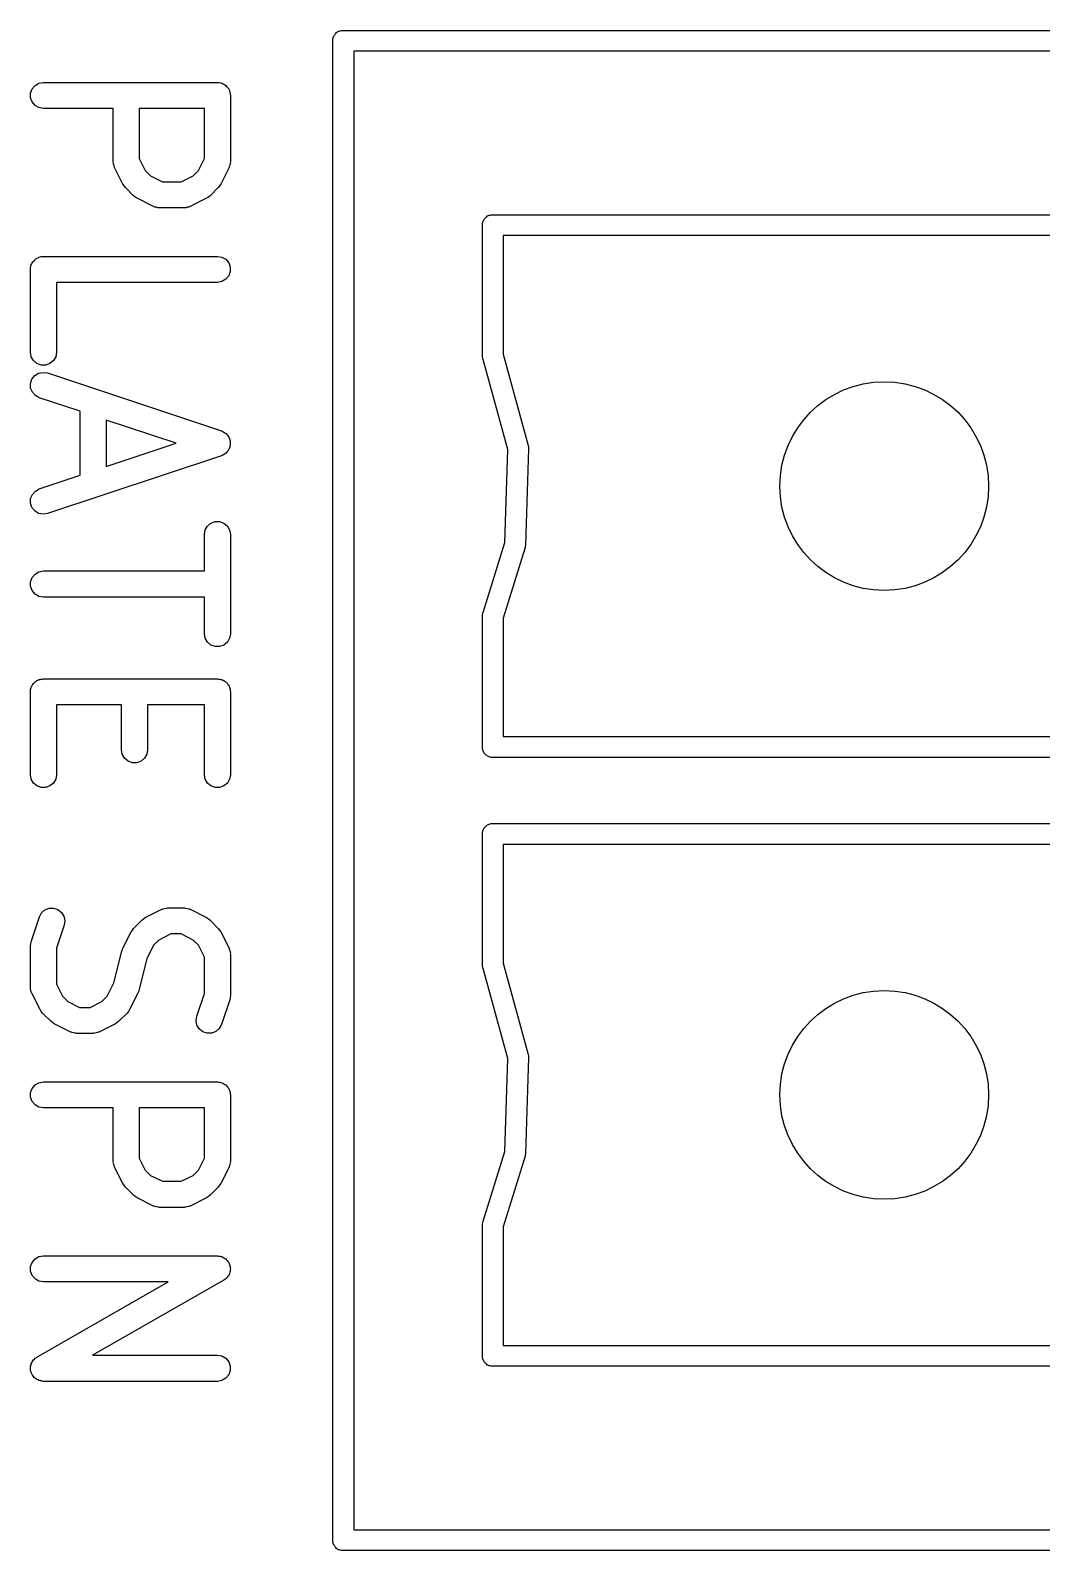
# Model space of a CAD drawing. Extents: x 84 to 159, y -171 to -32.
# Drawn here: x 86.66 to 92.47, y -171.09 to -162.35 of the extents above; entities that cross this region are included whole.
import ezdxf

# ---------------------------------------------------------------- set-up
doc = ezdxf.new("R2010")
doc.units = 0
doc.header["$MEASUREMENT"] = 0
doc.layers.add('BLACK', color=7, linetype='CONTINUOUS')

msp = doc.modelspace()

# ---------------------------------------------------------------- linework, layer by layer
at = {"layer": 'BLACK', "linetype": 'CONTINUOUS'}
for p, q in [((88.3997, -162.392), (88.4024, -162.388)), ((88.4024, -162.388), (88.4042, -162.383)), ((88.4042, -162.383), (88.4077, -162.378)), ((88.4077, -162.378), (88.4103, -162.374)), ((88.4103, -162.374), (88.4144, -162.37)), ((88.4144, -162.37), (88.4178, -162.366)), ((88.4178, -162.366), (88.4225, -162.364)), ((88.4225, -162.364), (88.4265, -162.36)), ((88.4265, -162.36), (88.4315, -162.358)), ((88.4315, -162.358), (88.4362, -162.356)), ((88.4362, -162.356), (88.4414, -162.355)), ((88.4414, -162.355), (88.4464, -162.353)), ((88.4464, -162.353), (88.4517, -162.353)), ((88.4517, -162.353), (88.4518, -162.353)), ((88.4518, -162.353), (95.9322, -162.353)), ((88.397, -162.402), (88.3988, -162.397)), ((88.397, -162.408), (88.397, -162.402)), ((88.397, -171.022), (88.397, -162.408)), ((88.397, -162.408), (88.397, -162.408)), ((88.3988, -162.397), (88.3997, -162.392)), ((88.517, -162.473), (88.517, -170.973)), ((95.867, -162.473), (88.517, -162.473)), ((86.6593, -162.714), (86.6682, -162.689)), ((86.6593, -162.74), (86.6593, -162.714)), ((86.6682, -162.689), (86.6849, -162.669)), ((86.6849, -162.669), (86.7075, -162.656)), ((86.7075, -162.656), (86.7331, -162.652)), ((86.7331, -162.652), (87.7331, -162.652)), ((87.7331, -162.652), (87.7396, -162.653)), ((87.7396, -162.653), (87.7461, -162.653)), ((87.7461, -162.653), (87.7523, -162.655)), ((87.7523, -162.655), (87.7588, -162.656)), ((87.7588, -162.656), (87.7645, -162.66)), ((87.7645, -162.66), (87.7706, -162.662)), ((87.7706, -162.662), (87.7756, -162.666)), ((87.7756, -162.666), (87.7813, -162.669)), ((87.7813, -162.669), (87.7855, -162.675)), ((87.7855, -162.675), (87.7906, -162.679)), ((87.7906, -162.679), (87.7939, -162.684)), ((87.7939, -162.684), (87.7981, -162.689)), ((87.7981, -162.689), (87.8003, -162.696)), ((87.8003, -162.696), (87.8036, -162.701)), ((87.8036, -162.701), (87.8047, -162.708)), ((87.8047, -162.708), (87.807, -162.714)), ((87.807, -162.714), (87.807, -162.72)), ((87.807, -162.72), (87.8081, -162.727)), ((87.8081, -162.727), (87.8081, -163.108)), ((86.6682, -162.764), (86.6593, -162.74)), ((86.6849, -162.784), (86.6682, -162.764)), ((86.7075, -162.797), (86.6849, -162.784)), ((86.7331, -162.802), (86.7075, -162.797)), ((87.1343, -162.802), (86.7331, -162.802)), ((87.1343, -163.108), (87.1343, -162.802)), ((87.2843, -162.802), (87.2843, -163.09)), ((87.6581, -162.802), (87.2843, -162.802)), ((87.6581, -163.09), (87.6581, -162.802)), ((87.1351, -163.112), (87.1343, -163.108)), ((87.1348, -163.116), (87.1351, -163.112)), ((87.1373, -163.125), (87.1348, -163.116)), ((87.1388, -163.134), (87.1373, -163.125)), ((87.141, -163.137), (87.1388, -163.134)), ((87.1422, -163.141), (87.141, -163.137)), ((87.1898, -163.237), (87.1422, -163.141)), ((87.2843, -163.09), (87.3186, -163.159)), ((87.3186, -163.159), (87.349, -163.189)), ((87.5935, -163.189), (87.6239, -163.159)), ((87.6239, -163.159), (87.6581, -163.09)), ((87.8002, -163.141), (87.7526, -163.237)), ((87.8014, -163.137), (87.8002, -163.141)), ((87.8036, -163.134), (87.8014, -163.137)), ((87.8051, -163.125), (87.8036, -163.134)), ((87.8076, -163.116), (87.8051, -163.125)), ((87.8081, -163.108), (87.8074, -163.112)), ((87.8074, -163.112), (87.8076, -163.116)), ((87.197, -163.246), (87.1898, -163.237)), ((87.2039, -163.256), (87.197, -163.246)), ((87.2515, -163.304), (87.2039, -163.256)), ((87.349, -163.189), (87.4175, -163.223)), ((87.4175, -163.223), (87.5249, -163.223)), ((87.5249, -163.223), (87.5935, -163.189)), ((87.7385, -163.256), (87.6909, -163.304)), ((87.7454, -163.246), (87.7385, -163.256)), ((87.7526, -163.237), (87.7454, -163.246)), ((87.2613, -163.311), (87.2515, -163.304)), ((87.271, -163.318), (87.2613, -163.311)), ((87.3662, -163.365), (87.271, -163.318)), ((87.6714, -163.318), (87.5762, -163.365)), ((87.6811, -163.311), (87.6714, -163.318)), ((87.6909, -163.304), (87.6811, -163.311)), ((87.3704, -163.367), (87.3662, -163.365)), ((87.3741, -163.369), (87.3704, -163.367)), ((87.3828, -163.37), (87.3741, -163.369)), ((87.3912, -163.373), (87.3828, -163.37)), ((87.3955, -163.373), (87.3912, -163.373)), ((87.3998, -163.373), (87.3955, -163.373)), ((87.5426, -163.373), (87.3998, -163.373)), ((87.5469, -163.373), (87.5426, -163.373)), ((87.5512, -163.373), (87.5469, -163.373)), ((87.5596, -163.37), (87.5512, -163.373)), ((87.5683, -163.369), (87.5596, -163.37)), ((87.572, -163.367), (87.5683, -163.369)), ((87.5762, -163.365), (87.572, -163.367)), ((89.2677, -163.438), (89.2703, -163.434)), ((89.2703, -163.434), (89.2744, -163.43)), ((89.2744, -163.43), (89.2778, -163.426)), ((89.2778, -163.426), (89.2825, -163.424)), ((89.2825, -163.424), (89.2865, -163.42)), ((89.2865, -163.42), (89.2915, -163.418)), ((89.2915, -163.418), (89.2962, -163.416)), ((89.2962, -163.416), (89.3014, -163.415)), ((89.3014, -163.415), (89.3064, -163.413)), ((89.3064, -163.413), (89.3117, -163.413)), ((89.3117, -163.413), (89.3118, -163.413)), ((89.3118, -163.413), (93.6222, -163.413)), ((89.257, -163.462), (89.2588, -163.457)), ((89.257, -163.468), (89.257, -163.462)), ((89.257, -164.228), (89.257, -163.468)), ((89.2588, -163.457), (89.2597, -163.452)), ((89.2597, -163.452), (89.2624, -163.448)), ((89.2624, -163.448), (89.2642, -163.443)), ((89.2642, -163.443), (89.2677, -163.438)), ((89.377, -163.533), (89.377, -164.215)), ((93.557, -163.533), (89.377, -163.533)), ((86.6626, -163.701), (86.6659, -163.696)), ((86.6659, -163.696), (86.6682, -163.689)), ((86.6682, -163.689), (86.6724, -163.684)), ((86.6724, -163.684), (86.6757, -163.679)), ((86.6757, -163.679), (86.6807, -163.675)), ((86.6807, -163.675), (86.6849, -163.669)), ((86.6849, -163.669), (86.6906, -163.666)), ((86.6906, -163.666), (86.6956, -163.662)), ((86.6956, -163.662), (86.7018, -163.66)), ((86.7018, -163.66), (86.7075, -163.656)), ((86.7075, -163.656), (86.7139, -163.655)), ((86.7139, -163.655), (86.7201, -163.653)), ((86.7201, -163.653), (86.7267, -163.653)), ((86.7267, -163.653), (86.7331, -163.652)), ((86.7331, -163.652), (87.7331, -163.652)), ((87.7331, -163.652), (87.7588, -163.656)), ((87.7588, -163.656), (87.7813, -163.669)), ((87.7813, -163.669), (87.7981, -163.689)), ((87.7981, -163.689), (87.807, -163.714)), ((86.6581, -163.727), (86.6593, -163.72)), ((86.6581, -164.203), (86.6581, -163.727)), ((86.6593, -163.714), (86.6615, -163.708)), ((86.6593, -163.72), (86.6593, -163.714)), ((86.6615, -163.708), (86.6626, -163.701)), ((87.7813, -163.784), (87.7588, -163.797)), ((87.7981, -163.764), (87.7813, -163.784)), ((87.807, -163.74), (87.7981, -163.764)), ((87.807, -163.714), (87.807, -163.74)), ((87.7331, -163.802), (86.8081, -163.802)), ((86.8081, -163.802), (86.8081, -164.203)), ((87.7588, -163.797), (87.7331, -163.802)), ((86.6626, -164.229), (86.6581, -164.203)), ((86.8081, -164.203), (86.8036, -164.229)), ((89.377, -164.215), (89.5203, -164.74)), ((86.6757, -164.251), (86.6626, -164.229)), ((86.6956, -164.268), (86.6757, -164.251)), ((86.7201, -164.277), (86.6956, -164.268)), ((86.7461, -164.277), (86.7201, -164.277)), ((86.7706, -164.268), (86.7461, -164.277)), ((86.7906, -164.251), (86.7706, -164.268)), ((86.8036, -164.229), (86.7906, -164.251)), ((89.2597, -164.244), (89.257, -164.228)), ((89.2612, -164.246), (89.2597, -164.244)), ((89.4021, -164.763), (89.2612, -164.246)), ((86.6589, -164.383), (86.6672, -164.358)), ((86.6596, -164.409), (86.6589, -164.383)), ((86.6672, -164.358), (86.6834, -164.337)), ((86.6834, -164.337), (86.7056, -164.324)), ((86.7056, -164.324), (86.7311, -164.319)), ((86.7311, -164.319), (86.7568, -164.322)), ((86.7568, -164.322), (87.7568, -164.656)), ((86.6692, -164.433), (86.6596, -164.409)), ((86.6865, -164.452), (86.6692, -164.433)), ((86.7094, -164.465), (86.6865, -164.452)), ((86.9438, -164.543), (86.7094, -164.465)), ((86.9438, -164.911), (86.9438, -164.543)), ((87.4959, -164.727), (87.0938, -164.593)), ((87.0938, -164.593), (87.0938, -164.861)), ((87.7568, -164.656), (87.7587, -164.657)), ((87.7587, -164.657), (87.7607, -164.657)), ((87.7607, -164.657), (87.7701, -164.663)), ((87.0938, -164.861), (87.4959, -164.727)), ((87.7701, -164.663), (87.7797, -164.668)), ((87.7797, -164.668), (87.7811, -164.67)), ((87.7811, -164.67), (87.7829, -164.671)), ((87.7829, -164.671), (87.7897, -164.679)), ((87.7897, -164.679), (87.797, -164.688)), ((87.797, -164.688), (87.7978, -164.69)), ((87.7978, -164.69), (87.7991, -164.691)), ((87.7991, -164.691), (87.8026, -164.702)), ((87.8026, -164.702), (87.8066, -164.712)), ((87.8066, -164.742), (87.8026, -164.752)), ((87.8066, -164.712), (87.8067, -164.714)), ((87.8067, -164.74), (87.8066, -164.742)), ((87.8067, -164.714), (87.8073, -164.716)), ((87.8073, -164.738), (87.8067, -164.74)), ((87.8073, -164.716), (87.807, -164.727)), ((87.807, -164.727), (87.8073, -164.738)), ((89.5203, -164.74), (89.522, -164.749)), ((87.7568, -164.798), (86.7568, -165.131)), ((87.7587, -164.797), (87.7568, -164.798)), ((87.7607, -164.797), (87.7587, -164.797)), ((87.7701, -164.791), (87.7607, -164.797)), ((87.7797, -164.786), (87.7701, -164.791)), ((87.7811, -164.784), (87.7797, -164.786)), ((87.7829, -164.783), (87.7811, -164.784)), ((87.7897, -164.774), (87.7829, -164.783)), ((87.797, -164.766), (87.7897, -164.774)), ((87.7978, -164.764), (87.797, -164.766)), ((87.7991, -164.763), (87.7978, -164.764)), ((87.8026, -164.752), (87.7991, -164.763)), ((89.3849, -165.298), (89.4021, -164.763)), ((89.5223, -164.758), (89.5046, -165.31)), ((89.522, -164.749), (89.5219, -164.754)), ((89.5219, -164.754), (89.5223, -164.758)), ((86.7094, -164.989), (86.9438, -164.911)), ((86.6692, -165.021), (86.6865, -165.002)), ((86.6865, -165.002), (86.7094, -164.989)), ((86.6589, -165.071), (86.6596, -165.045)), ((86.6672, -165.096), (86.6589, -165.071)), ((86.6596, -165.045), (86.6692, -165.021)), ((86.6834, -165.116), (86.6672, -165.096)), ((86.7056, -165.13), (86.6834, -165.116)), ((86.7311, -165.135), (86.7056, -165.13)), ((86.7568, -165.131), (86.7311, -165.135)), ((87.6956, -165.186), (87.7201, -165.177)), ((87.7201, -165.177), (87.7461, -165.177)), ((87.7461, -165.177), (87.7706, -165.186)), ((87.6581, -165.251), (87.6626, -165.225)), ((87.6581, -165.461), (87.6581, -165.251)), ((87.6626, -165.225), (87.6757, -165.203)), ((87.6757, -165.203), (87.6956, -165.186)), ((87.7706, -165.186), (87.7906, -165.203)), ((87.7906, -165.203), (87.8036, -165.225)), ((87.8036, -165.225), (87.8081, -165.251)), ((87.8081, -165.251), (87.8081, -165.822)), ((89.2617, -165.699), (89.3849, -165.298)), ((89.5019, -165.326), (89.377, -165.732)), ((89.5024, -165.323), (89.5019, -165.326)), ((89.5035, -165.32), (89.5024, -165.323)), ((89.5046, -165.31), (89.5035, -165.32)), ((86.6593, -165.523), (86.6682, -165.499)), ((86.6593, -165.549), (86.6593, -165.523)), ((86.6682, -165.499), (86.6849, -165.479)), ((86.6849, -165.479), (86.7075, -165.466)), ((86.7075, -165.466), (86.7331, -165.461)), ((86.7331, -165.461), (87.6581, -165.461)), ((86.6682, -165.574), (86.6593, -165.549)), ((86.6849, -165.594), (86.6682, -165.574)), ((86.7075, -165.607), (86.6849, -165.594)), ((86.7331, -165.611), (86.7075, -165.607)), ((87.6581, -165.611), (86.7331, -165.611)), ((87.6581, -165.822), (87.6581, -165.611)), ((89.257, -165.718), (89.2597, -165.702)), ((89.2597, -165.702), (89.2617, -165.699)), ((89.257, -166.478), (89.257, -165.718)), ((89.377, -165.732), (89.377, -166.413)), ((87.6626, -165.848), (87.6581, -165.822)), ((87.6757, -165.87), (87.6626, -165.848)), ((87.6956, -165.887), (87.6757, -165.87)), ((87.7906, -165.87), (87.7706, -165.887)), ((87.8036, -165.848), (87.7906, -165.87)), ((87.8081, -165.822), (87.8036, -165.848)), ((87.7201, -165.896), (87.6956, -165.887)), ((87.7461, -165.896), (87.7201, -165.896)), ((87.7706, -165.887), (87.7461, -165.896)), ((86.6593, -166.142), (86.6615, -166.136)), ((86.6593, -166.149), (86.6593, -166.142)), ((86.6615, -166.136), (86.6626, -166.13)), ((86.6626, -166.13), (86.6659, -166.124)), ((86.6659, -166.124), (86.6682, -166.118)), ((86.6682, -166.118), (86.6724, -166.113)), ((86.6724, -166.113), (86.6757, -166.107)), ((86.6757, -166.107), (86.6807, -166.103)), ((86.6807, -166.103), (86.6849, -166.098)), ((86.6849, -166.098), (86.6906, -166.095)), ((86.6906, -166.095), (86.6956, -166.091)), ((86.6956, -166.091), (86.7018, -166.088)), ((86.7018, -166.088), (86.7075, -166.085)), ((86.7075, -166.085), (86.7139, -166.084)), ((86.7139, -166.084), (86.7201, -166.082)), ((86.7201, -166.082), (86.7267, -166.082)), ((86.7267, -166.082), (86.7331, -166.081)), ((86.7331, -166.081), (87.7331, -166.081)), ((87.7331, -166.081), (87.7396, -166.082)), ((87.7396, -166.082), (87.7461, -166.082)), ((87.7461, -166.082), (87.7523, -166.084)), ((87.7523, -166.084), (87.7588, -166.085)), ((87.7588, -166.085), (87.7645, -166.088)), ((87.7645, -166.088), (87.7706, -166.091)), ((87.7706, -166.091), (87.7756, -166.095)), ((87.7756, -166.095), (87.7813, -166.098)), ((87.7813, -166.098), (87.7855, -166.103)), ((87.7855, -166.103), (87.7906, -166.107)), ((87.7906, -166.107), (87.7939, -166.113)), ((87.7939, -166.113), (87.7981, -166.118)), ((87.7981, -166.118), (87.8003, -166.124)), ((87.8003, -166.124), (87.8036, -166.13)), ((87.8036, -166.13), (87.8047, -166.136)), ((87.8047, -166.136), (87.807, -166.142)), ((87.807, -166.142), (87.807, -166.149)), ((86.6581, -166.155), (86.6593, -166.149)), ((86.6581, -166.632), (86.6581, -166.155)), ((87.1819, -166.231), (86.8081, -166.231)), ((86.8081, -166.231), (86.8081, -166.632)), ((87.1819, -166.489), (87.1819, -166.231)), ((87.6581, -166.231), (87.3319, -166.231)), ((87.3319, -166.231), (87.3319, -166.489)), ((87.6581, -166.632), (87.6581, -166.231)), ((87.807, -166.149), (87.8081, -166.155)), ((87.8081, -166.155), (87.8081, -166.632)), ((87.1865, -166.514), (87.1819, -166.489)), ((87.3319, -166.489), (87.3274, -166.514)), ((89.257, -166.484), (89.257, -166.478)), ((89.257, -166.478), (89.257, -166.478)), ((89.2588, -166.489), (89.257, -166.484)), ((89.2597, -166.494), (89.2588, -166.489)), ((89.2624, -166.498), (89.2597, -166.494)), ((89.377, -166.413), (93.557, -166.413)), ((87.1995, -166.537), (87.1865, -166.514)), ((87.2194, -166.554), (87.1995, -166.537)), ((87.2439, -166.563), (87.2194, -166.554)), ((87.27, -166.563), (87.2439, -166.563)), ((87.2944, -166.554), (87.27, -166.563)), ((87.3144, -166.537), (87.2944, -166.554)), ((87.3274, -166.514), (87.3144, -166.537)), ((89.2642, -166.503), (89.2624, -166.498)), ((89.2677, -166.508), (89.2642, -166.503)), ((89.2703, -166.512), (89.2677, -166.508)), ((89.2744, -166.516), (89.2703, -166.512)), ((89.2778, -166.52), (89.2744, -166.516)), ((89.2825, -166.522), (89.2778, -166.52)), ((89.2865, -166.526), (89.2825, -166.522)), ((89.2915, -166.528), (89.2865, -166.526)), ((89.2962, -166.53), (89.2915, -166.528)), ((89.3014, -166.531), (89.2962, -166.53)), ((89.3064, -166.533), (89.3014, -166.531)), ((89.3117, -166.533), (89.3064, -166.533)), ((89.3118, -166.533), (89.3117, -166.533)), ((93.6222, -166.533), (89.3118, -166.533)), ((86.6626, -166.657), (86.6581, -166.632)), ((86.6757, -166.68), (86.6626, -166.657)), ((86.8036, -166.657), (86.7906, -166.68)), ((86.8081, -166.632), (86.8036, -166.657)), ((87.6626, -166.657), (87.6581, -166.632)), ((87.6757, -166.68), (87.6626, -166.657)), ((87.8036, -166.657), (87.7906, -166.68)), ((87.8081, -166.632), (87.8036, -166.657)), ((86.6956, -166.697), (86.6757, -166.68)), ((86.7201, -166.706), (86.6956, -166.697)), ((86.7461, -166.706), (86.7201, -166.706)), ((86.7706, -166.697), (86.7461, -166.706)), ((86.7906, -166.68), (86.7706, -166.697)), ((87.6956, -166.697), (87.6757, -166.68)), ((87.7201, -166.706), (87.6956, -166.697)), ((87.7461, -166.706), (87.7201, -166.706)), ((87.7706, -166.697), (87.7461, -166.706)), ((87.7906, -166.68), (87.7706, -166.697)), ((89.2703, -166.934), (89.2744, -166.93)), ((89.2744, -166.93), (89.2778, -166.926)), ((89.2778, -166.926), (89.2825, -166.924)), ((89.2825, -166.924), (89.2865, -166.92)), ((89.2865, -166.92), (89.2915, -166.918)), ((89.2915, -166.918), (89.2962, -166.916)), ((89.2962, -166.916), (89.3014, -166.915)), ((89.3014, -166.915), (89.3064, -166.913)), ((89.3064, -166.913), (89.3117, -166.913)), ((89.3117, -166.913), (89.3118, -166.913)), ((89.3118, -166.913), (93.6222, -166.913)), ((89.257, -166.962), (89.2588, -166.957)), ((89.257, -166.968), (89.257, -166.962)), ((89.257, -167.728), (89.257, -166.968)), ((89.2588, -166.957), (89.2597, -166.952)), ((89.2597, -166.952), (89.2624, -166.948)), ((89.2624, -166.948), (89.2642, -166.943)), ((89.2642, -166.943), (89.2677, -166.938)), ((89.2677, -166.938), (89.2703, -166.934)), ((89.377, -167.033), (89.377, -167.715)), ((93.557, -167.033), (89.377, -167.033)), ((86.662, -167.593), (86.7096, -167.45)), ((86.7096, -167.45), (86.722, -167.427)), ((86.722, -167.427), (86.7415, -167.41)), ((86.7415, -167.41), (86.7657, -167.4)), ((86.7657, -167.4), (86.7917, -167.399)), ((86.7917, -167.399), (86.8164, -167.408)), ((86.8164, -167.408), (86.8369, -167.424)), ((86.8369, -167.424), (86.8505, -167.446)), ((86.8505, -167.446), (86.8557, -167.471)), ((87.309, -167.461), (87.3186, -167.454)), ((87.3186, -167.454), (87.4139, -167.406)), ((87.4139, -167.406), (87.418, -167.405)), ((87.418, -167.405), (87.4218, -167.403)), ((87.4218, -167.403), (87.4304, -167.401)), ((87.4304, -167.401), (87.4388, -167.399)), ((87.4388, -167.399), (87.4431, -167.399)), ((87.4431, -167.399), (87.4474, -167.398)), ((87.4474, -167.398), (87.5426, -167.398)), ((87.5426, -167.398), (87.5469, -167.399)), ((87.5469, -167.399), (87.5512, -167.399)), ((87.5512, -167.399), (87.5596, -167.401)), ((87.5596, -167.401), (87.5683, -167.403)), ((87.5683, -167.403), (87.572, -167.405)), ((87.572, -167.405), (87.5762, -167.406)), ((87.5762, -167.406), (87.6714, -167.454)), ((87.6714, -167.454), (87.6811, -167.461)), ((86.8519, -167.497), (86.8081, -167.629)), ((86.8557, -167.471), (86.8519, -167.497)), ((87.1898, -167.63), (87.2375, -167.535)), ((87.2375, -167.535), (87.2446, -167.526)), ((87.2446, -167.526), (87.2515, -167.516)), ((87.2515, -167.516), (87.2991, -167.468)), ((87.2991, -167.468), (87.309, -167.461)), ((87.6811, -167.461), (87.6909, -167.468)), ((87.6909, -167.468), (87.7385, -167.516)), ((87.7385, -167.516), (87.7454, -167.526)), ((87.7454, -167.526), (87.7526, -167.535)), ((87.7526, -167.535), (87.8002, -167.63)), ((86.6581, -167.616), (86.6602, -167.604)), ((86.6581, -167.854), (86.6581, -167.616)), ((86.6602, -167.604), (86.662, -167.593)), ((86.8081, -167.629), (86.8081, -167.837)), ((87.1875, -167.638), (87.1898, -167.63)), ((87.3662, -167.613), (87.3277, -167.69)), ((87.3966, -167.583), (87.3662, -167.613)), ((87.4651, -167.548), (87.3966, -167.583)), ((87.5249, -167.548), (87.4651, -167.548)), ((87.5935, -167.583), (87.5249, -167.548)), ((87.6239, -167.613), (87.5935, -167.583)), ((87.6581, -167.682), (87.6239, -167.613)), ((87.8002, -167.63), (87.8014, -167.635)), ((87.1385, -167.828), (87.1842, -167.646)), ((87.1842, -167.646), (87.1875, -167.638)), ((87.3277, -167.69), (87.2821, -167.873)), ((87.6581, -167.89), (87.6581, -167.682)), ((87.8014, -167.635), (87.8036, -167.638)), ((87.8036, -167.638), (87.8051, -167.647)), ((87.8051, -167.647), (87.8076, -167.655)), ((87.8076, -167.655), (87.8074, -167.66)), ((87.8074, -167.66), (87.8081, -167.664)), ((87.8081, -167.664), (87.8081, -167.902)), ((89.377, -167.715), (89.5203, -168.24)), ((89.2597, -167.744), (89.257, -167.728)), ((89.2612, -167.746), (89.2597, -167.744)), ((89.4021, -168.263), (89.2612, -167.746)), ((86.6589, -167.859), (86.6581, -167.854)), ((86.6586, -167.863), (86.6589, -167.859)), ((86.6611, -167.871), (86.6586, -167.863)), ((86.6626, -167.88), (86.6611, -167.871)), ((86.6648, -167.884), (86.6626, -167.88)), ((86.666, -167.888), (86.6648, -167.884)), ((86.7137, -167.983), (86.666, -167.888)), ((86.8081, -167.837), (86.8424, -167.905)), ((87.1001, -167.905), (87.1385, -167.828)), ((87.2764, -167.888), (87.2288, -167.983)), ((87.2787, -167.88), (87.2764, -167.888)), ((87.2821, -167.873), (87.2787, -167.88)), ((87.6143, -168.021), (87.6581, -167.89)), ((86.8424, -167.905), (86.8728, -167.936)), ((86.8728, -167.936), (86.9413, -167.97)), ((86.9413, -167.97), (87.0011, -167.97)), ((87.0011, -167.97), (87.0696, -167.936)), ((87.0696, -167.936), (87.1001, -167.905)), ((87.8043, -167.926), (87.7567, -168.069)), ((87.806, -167.914), (87.8043, -167.926)), ((87.8081, -167.902), (87.806, -167.914)), ((86.7208, -167.993), (86.7137, -167.983)), ((86.7277, -168.003), (86.7208, -167.993)), ((86.7753, -168.05), (86.7277, -168.003)), ((86.7852, -168.057), (86.7753, -168.05)), ((86.7948, -168.064), (86.7852, -168.057)), ((86.8901, -168.112), (86.7948, -168.064)), ((87.1476, -168.064), (87.0524, -168.112)), ((87.1573, -168.057), (87.1476, -168.064)), ((87.1671, -168.05), (87.1573, -168.057)), ((87.2147, -168.003), (87.1671, -168.05)), ((87.2216, -167.993), (87.2147, -168.003)), ((87.2288, -167.983), (87.2216, -167.993)), ((87.6105, -168.047), (87.6143, -168.021)), ((87.6157, -168.072), (87.6105, -168.047)), ((87.7567, -168.069), (87.7442, -168.092)), ((86.8942, -168.113), (86.8901, -168.112)), ((86.8979, -168.115), (86.8942, -168.113)), ((86.9066, -168.117), (86.8979, -168.115)), ((86.915, -168.119), (86.9066, -168.117)), ((86.9193, -168.119), (86.915, -168.119)), ((86.9236, -168.12), (86.9193, -168.119)), ((87.0188, -168.12), (86.9236, -168.12)), ((87.0231, -168.119), (87.0188, -168.12)), ((87.0274, -168.119), (87.0231, -168.119)), ((87.0358, -168.117), (87.0274, -168.119)), ((87.0445, -168.115), (87.0358, -168.117)), ((87.0482, -168.113), (87.0445, -168.115)), ((87.0524, -168.112), (87.0482, -168.113)), ((87.6294, -168.095), (87.6157, -168.072)), ((87.6498, -168.111), (87.6294, -168.095)), ((87.6745, -168.119), (87.6498, -168.111)), ((87.7005, -168.118), (87.6745, -168.119)), ((87.7248, -168.109), (87.7005, -168.118)), ((87.7442, -168.092), (87.7248, -168.109)), ((89.5203, -168.24), (89.522, -168.249)), ((89.3849, -168.798), (89.4021, -168.263)), ((89.5223, -168.258), (89.5046, -168.81)), ((89.522, -168.249), (89.5219, -168.254)), ((89.5219, -168.254), (89.5223, -168.258)), ((86.6682, -168.436), (86.6849, -168.416)), ((86.6849, -168.416), (86.7075, -168.403)), ((86.7075, -168.403), (86.7331, -168.398)), ((86.7331, -168.398), (87.7331, -168.398)), ((87.7331, -168.398), (87.7396, -168.4)), ((87.7396, -168.4), (87.7461, -168.4)), ((87.7461, -168.4), (87.7523, -168.402)), ((87.7523, -168.402), (87.7588, -168.403)), ((87.7588, -168.403), (87.7645, -168.406)), ((87.7645, -168.406), (87.7706, -168.409)), ((87.7706, -168.409), (87.7756, -168.413)), ((87.7756, -168.413), (87.7813, -168.416)), ((87.7813, -168.416), (87.7855, -168.421)), ((86.6593, -168.46), (86.6682, -168.436)), ((86.6593, -168.486), (86.6593, -168.46)), ((86.6682, -168.511), (86.6593, -168.486)), ((87.7855, -168.421), (87.7906, -168.425)), ((87.7906, -168.425), (87.7939, -168.431)), ((87.7939, -168.431), (87.7981, -168.436)), ((87.7981, -168.436), (87.8003, -168.442)), ((87.8003, -168.442), (87.8036, -168.448)), ((87.8036, -168.448), (87.8047, -168.454)), ((87.8047, -168.454), (87.807, -168.46)), ((87.807, -168.46), (87.807, -168.467)), ((87.807, -168.467), (87.8081, -168.473)), ((87.8081, -168.473), (87.8081, -168.854)), ((86.6849, -168.531), (86.6682, -168.511)), ((86.7075, -168.544), (86.6849, -168.531)), ((86.7331, -168.548), (86.7075, -168.544)), ((87.1343, -168.548), (86.7331, -168.548)), ((87.1343, -168.854), (87.1343, -168.548)), ((87.2843, -168.548), (87.2843, -168.837)), ((87.6581, -168.548), (87.2843, -168.548)), ((87.6581, -168.837), (87.6581, -168.548)), ((87.1351, -168.859), (87.1343, -168.854)), ((87.2843, -168.837), (87.3186, -168.905)), ((87.6239, -168.905), (87.6581, -168.837)), ((87.8081, -168.854), (87.8074, -168.859)), ((89.2617, -169.199), (89.3849, -168.798)), ((89.5019, -168.826), (89.377, -169.232)), ((89.5024, -168.823), (89.5019, -168.826)), ((89.5035, -168.82), (89.5024, -168.823)), ((89.5046, -168.81), (89.5035, -168.82)), ((87.1348, -168.863), (87.1351, -168.859)), ((87.1373, -168.871), (87.1348, -168.863)), ((87.1388, -168.88), (87.1373, -168.871)), ((87.141, -168.884), (87.1388, -168.88)), ((87.1422, -168.888), (87.141, -168.884)), ((87.1898, -168.983), (87.1422, -168.888)), ((87.3186, -168.905), (87.349, -168.936)), ((87.349, -168.936), (87.4175, -168.97)), ((87.5249, -168.97), (87.5935, -168.936)), ((87.5935, -168.936), (87.6239, -168.905)), ((87.8002, -168.888), (87.7526, -168.983)), ((87.8014, -168.884), (87.8002, -168.888)), ((87.8036, -168.88), (87.8014, -168.884)), ((87.8051, -168.871), (87.8036, -168.88)), ((87.8076, -168.863), (87.8051, -168.871)), ((87.8074, -168.859), (87.8076, -168.863)), ((87.197, -168.993), (87.1898, -168.983)), ((87.2039, -169.003), (87.197, -168.993)), ((87.2515, -169.05), (87.2039, -169.003)), ((87.4175, -168.97), (87.5249, -168.97)), ((87.7385, -169.003), (87.6909, -169.05)), ((87.7454, -168.993), (87.7385, -169.003)), ((87.7526, -168.983), (87.7454, -168.993)), ((87.2613, -169.057), (87.2515, -169.05)), ((87.271, -169.064), (87.2613, -169.057)), ((87.3662, -169.112), (87.271, -169.064)), ((87.3704, -169.113), (87.3662, -169.112)), ((87.3741, -169.115), (87.3704, -169.113)), ((87.3828, -169.117), (87.3741, -169.115)), ((87.3912, -169.119), (87.3828, -169.117)), ((87.5596, -169.117), (87.5512, -169.119)), ((87.5683, -169.115), (87.5596, -169.117)), ((87.572, -169.113), (87.5683, -169.115)), ((87.5762, -169.112), (87.572, -169.113)), ((87.6714, -169.064), (87.5762, -169.112)), ((87.6811, -169.057), (87.6714, -169.064)), ((87.6909, -169.05), (87.6811, -169.057)), ((87.3955, -169.119), (87.3912, -169.119)), ((87.3998, -169.12), (87.3955, -169.119)), ((87.5426, -169.12), (87.3998, -169.12)), ((87.5469, -169.119), (87.5426, -169.12)), ((87.5512, -169.119), (87.5469, -169.119)), ((89.257, -169.218), (89.2597, -169.202)), ((89.2597, -169.202), (89.2617, -169.199)), ((89.257, -169.978), (89.257, -169.218)), ((89.377, -169.232), (89.377, -169.913)), ((86.6593, -169.46), (86.6682, -169.436)), ((86.6593, -169.486), (86.6593, -169.46)), ((86.6682, -169.436), (86.6849, -169.416)), ((86.6849, -169.416), (86.7075, -169.403)), ((86.7075, -169.403), (86.7331, -169.398)), ((86.7331, -169.398), (87.7331, -169.398)), ((87.7331, -169.398), (87.7397, -169.4)), ((87.7397, -169.4), (87.7465, -169.4)), ((87.7465, -169.4), (87.7525, -169.402)), ((87.7525, -169.402), (87.7588, -169.403)), ((87.7588, -169.403), (87.7646, -169.406)), ((87.7646, -169.406), (87.7709, -169.409)), ((87.7709, -169.409), (87.7758, -169.413)), ((87.7758, -169.413), (87.7813, -169.416)), ((87.7813, -169.416), (87.7856, -169.421)), ((87.7856, -169.421), (87.7908, -169.426)), ((87.7908, -169.426), (87.794, -169.431)), ((87.794, -169.431), (87.7981, -169.436)), ((87.7981, -169.436), (87.8004, -169.442)), ((87.8004, -169.442), (87.8037, -169.448)), ((87.8037, -169.448), (87.8048, -169.454)), ((87.8048, -169.454), (87.807, -169.46)), ((87.807, -169.46), (87.807, -169.467)), ((87.807, -169.467), (87.8081, -169.474)), ((86.6682, -169.511), (86.6593, -169.486)), ((86.6849, -169.531), (86.6682, -169.511)), ((86.7075, -169.544), (86.6849, -169.531)), ((86.6959, -169.98), (87.4507, -169.548)), ((86.7331, -169.548), (86.7075, -169.544)), ((87.4507, -169.548), (86.7331, -169.548)), ((87.7703, -169.539), (87.0155, -169.97)), ((87.7755, -169.534), (87.7703, -169.539)), ((87.7813, -169.531), (87.7755, -169.534)), ((87.7854, -169.526), (87.7813, -169.531)), ((87.7904, -169.522), (87.7854, -169.526)), ((87.7937, -169.516), (87.7904, -169.522)), ((87.7981, -169.511), (87.7937, -169.516)), ((87.8003, -169.505), (87.7981, -169.511)), ((87.8035, -169.499), (87.8003, -169.505)), ((87.8047, -169.493), (87.8035, -169.499)), ((87.807, -169.486), (87.8047, -169.493)), ((87.8081, -169.474), (87.807, -169.48)), ((87.807, -169.48), (87.807, -169.486)), ((86.6759, -169.996), (86.6808, -169.992)), ((86.6808, -169.992), (86.6849, -169.987)), ((86.6849, -169.987), (86.6907, -169.984)), ((86.6907, -169.984), (86.6959, -169.98)), ((87.0155, -169.97), (87.7331, -169.97)), ((87.7331, -169.97), (87.7588, -169.974)), ((87.7588, -169.974), (87.7813, -169.987)), ((87.7813, -169.987), (87.7981, -170.007)), ((89.257, -169.984), (89.257, -169.978)), ((89.257, -169.978), (89.257, -169.978)), ((89.2588, -169.989), (89.257, -169.984)), ((89.2597, -169.994), (89.2588, -169.989)), ((89.377, -169.913), (93.557, -169.913)), ((86.6581, -170.045), (86.6593, -170.038)), ((86.6593, -170.051), (86.6581, -170.045)), ((86.6593, -170.032), (86.6616, -170.026)), ((86.6593, -170.038), (86.6593, -170.032)), ((86.6593, -170.058), (86.6593, -170.051)), ((86.6614, -170.064), (86.6593, -170.058)), ((86.6625, -170.07), (86.6614, -170.064)), ((86.6616, -170.026), (86.6628, -170.019)), ((86.6659, -170.076), (86.6625, -170.07)), ((86.6628, -170.019), (86.666, -170.013)), ((86.6682, -170.082), (86.6659, -170.076)), ((86.666, -170.013), (86.6682, -170.007)), ((86.6682, -170.007), (86.6725, -170.002)), ((86.6725, -170.002), (86.6759, -169.996)), ((87.7981, -170.007), (87.807, -170.032)), ((87.807, -170.058), (87.7981, -170.082)), ((87.807, -170.032), (87.807, -170.058)), ((89.2624, -169.998), (89.2597, -169.994)), ((89.2642, -170.003), (89.2624, -169.998)), ((89.2677, -170.008), (89.2642, -170.003)), ((89.2703, -170.012), (89.2677, -170.008)), ((89.2744, -170.016), (89.2703, -170.012)), ((89.2778, -170.02), (89.2744, -170.016)), ((89.2825, -170.022), (89.2778, -170.02)), ((89.2865, -170.026), (89.2825, -170.022)), ((89.2915, -170.028), (89.2865, -170.026)), ((89.2962, -170.03), (89.2915, -170.028)), ((89.3014, -170.031), (89.2962, -170.03)), ((89.3064, -170.033), (89.3014, -170.031)), ((89.3117, -170.033), (89.3064, -170.033)), ((89.3118, -170.033), (89.3117, -170.033)), ((93.6222, -170.033), (89.3118, -170.033)), ((86.6723, -170.087), (86.6682, -170.082)), ((86.6755, -170.093), (86.6723, -170.087)), ((86.6806, -170.097), (86.6755, -170.093)), ((86.6849, -170.102), (86.6806, -170.097)), ((86.6904, -170.106), (86.6849, -170.102)), ((86.6953, -170.11), (86.6904, -170.106)), ((86.7016, -170.112), (86.6953, -170.11)), ((86.7075, -170.115), (86.7016, -170.112)), ((86.7138, -170.116), (86.7075, -170.115)), ((86.7198, -170.119), (86.7138, -170.116)), ((86.7265, -170.119), (86.7198, -170.119)), ((86.7331, -170.12), (86.7265, -170.119)), ((87.7331, -170.12), (86.7331, -170.12)), ((87.7588, -170.115), (87.7331, -170.12)), ((87.7813, -170.102), (87.7588, -170.115)), ((87.7981, -170.082), (87.7813, -170.102)), ((88.397, -171.044), (88.397, -171.022)), ((88.517, -170.973), (95.867, -170.973)), ((88.3988, -171.049), (88.397, -171.044)), ((88.3997, -171.054), (88.3988, -171.049)), ((88.4024, -171.058), (88.3997, -171.054)), ((88.4042, -171.063), (88.4024, -171.058)), ((88.4077, -171.068), (88.4042, -171.063)), ((88.4103, -171.072), (88.4077, -171.068)), ((88.4144, -171.076), (88.4103, -171.072)), ((88.4178, -171.08), (88.4144, -171.076)), ((88.4225, -171.082), (88.4178, -171.08)), ((88.4265, -171.086), (88.4225, -171.082)), ((88.4315, -171.088), (88.4265, -171.086)), ((88.4362, -171.09), (88.4315, -171.088)), ((88.4414, -171.091), (88.4362, -171.09)), ((88.4464, -171.093), (88.4414, -171.091)), ((88.4517, -171.093), (88.4464, -171.093)), ((88.4518, -171.093), (88.4517, -171.093)), ((95.9322, -171.093), (88.4518, -171.093))]:
    msp.add_line(p, q, dxfattribs=at)
at = {"layer": 'BLACK'}
for centre in [(91.567, -164.973), (91.567, -168.473)]:
    msp.add_circle(centre, 0.6, dxfattribs=at)

doc.saveas('drawing.dxf')
